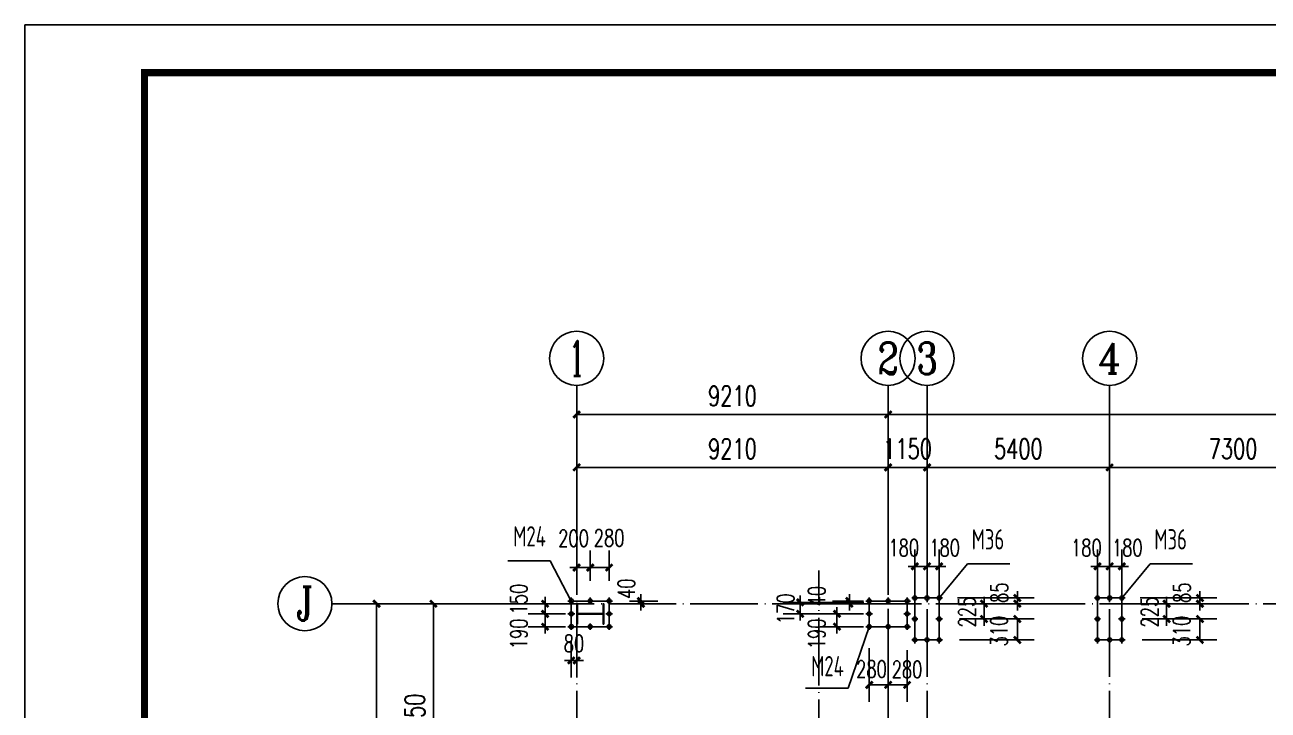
# Model space of a CAD drawing. Extents: x -89996 to 1006241, y -2176 to 440573.
# Drawn here: x 396096 to 432860, y 152350 to 172594 of the extents above; entities that cross this region are included whole.
import ezdxf
from ezdxf.enums import TextEntityAlignment as Align

# ---------------------------------------------------------------- set-up
doc = ezdxf.new("R2010")
doc.units = 0
doc.header["$LTSCALE"] = 1000
doc.header["$MEASUREMENT"] = 0
doc.linetypes.add('DOTE', pattern=[2.42, 2, -0.2, 0.02, -0.2])
for name, color, linetype in [('AXIS', 3, 'Continuous'), ('AXIS_TEXT', 7, 'Continuous'), ('DOTE', 1, 'DOTE'), ('GZ', 50, 'Continuous'), ('PUB_TITLE', 4, 'Continuous'), ('TEXT', 7, 'Continuous'), ('WALL', 9, 'Continuous')]:
    doc.layers.add(name, color=color, linetype=linetype)
doc.styles.add('_TCH_AXIS', font='COMPLEX', dxfattribs={"bigfont": 'GBCBIG'})
doc.styles.add('_TCH_DIM_T3', font='SIMPLEX', dxfattribs={"width": 0.705882, "bigfont": 'GBCBIG'})
doc.styles.add('COMPLEX', font='COMPLEX')
doc.styles.add('TSSD_Label', font='tssdeng.shx', dxfattribs={"width": 0.7, "bigfont": 'hztxt.shx'})
doc.dimstyles.new('_TCH_ARCH&&200', dxfattribs={"dimtxt": 595, "dimasz": 200, "dimexe": 500, "dimexo": 600, "dimgap": 252.5, "dimtad": 1, "dimdec": 0, "dimzin": 0, "dimdsep": 46, "dimtxsty": '_TCH_DIM_T3', "dimblk": 'ARCHTICK', "dimcen": 0.09, "dimclrt": 7, "dimazin": 2, "dimtfac": 1, "dimtdec": 0, "dimtix": 1, "dimtmove": 2, "dimatfit": 3, "dimfxl": 0, "dimtolj": 1, "dimtzin": 0, "dimarcsym": 0})
doc.dimstyles.new('TCH-200-1', dxfattribs={"dimtxt": 595, "dimasz": 200, "dimexe": 500, "dimexo": 600, "dimgap": 252.5, "dimtad": 1, "dimdec": 0, "dimzin": 0, "dimdsep": 46, "dimtxsty": '_TCH_DIM_T3', "dimblk": 'ARCHTICK', "dimcen": 0.09, "dimclrd": 3, "dimclre": 3, "dimclrt": 7, "dimazin": 2, "dimtfac": 1, "dimtdec": 0, "dimtix": 1, "dimtmove": 2, "dimatfit": 3, "dimfxl": 0, "dimtolj": 1, "dimtzin": 0, "dimarcsym": 0})
doc.dimstyles.new('TCH-200-2', dxfattribs={"dimtxt": 500, "dimasz": 200, "dimexe": 500, "dimexo": 600, "dimgap": 252.5, "dimtad": 1, "dimdec": 0, "dimlfac": 0.5, "dimzin": 0, "dimdsep": 46, "dimtxsty": '_TCH_DIM_T3', "dimblk": 'ARCHTICK', "dimcen": 0.09, "dimclrd": 124, "dimclre": 124, "dimclrt": 7, "dimazin": 2, "dimtfac": 1, "dimtdec": 0, "dimtix": 1, "dimtmove": 2, "dimatfit": 3, "dimfxl": 0, "dimtolj": 1, "dimtzin": 0, "dimarcsym": 0})

# ---------------------------------------------------------------- blocks, each defined once
blk = doc.blocks.new('_ArchTick')
at = {"color": 0, "linetype": 'ByBlock', "const_width": 0.4}
blk.add_lwpolyline([(-0.5, -0.5), (0.5, 0.5)], dxfattribs=at)
blk = doc.blocks.new('*D1260')
at = {"layer": 'Defpoints', "color": 0, "transparency": 16777216}
for p in [(412413, 155493), (406497, 115883), (412413, 115883)]:
    blk.add_point(p, dxfattribs=at)
at = {"layer": 'WALL', "color": 3, "lineweight": -2, "transparency": 16777216}
for p, q in [((411813, 155493), (405997, 155493)), ((406497, 155493), (406497, 115883)), ((411813, 115883), (405997, 115883))]:
    blk.add_line(p, q, dxfattribs=at)
at = {"layer": 'WALL', "color": 3, "lineweight": -2, "transparency": 16777216, "xscale": 200, "yscale": 200, "zscale": 200}
for p, rotation in [((406497, 155493), 90), ((406497, 115883), 270)]:
    blk.add_blockref('_ArchTick', p, dxfattribs=dict(at, rotation=rotation))
at = {"layer": 'WALL', "color": 7, "transparency": 16777216, "insert": (405947, 135688), "char_height": 595, "attachment_point": 5, "rotation": 90, "style": '_TCH_DIM_T3'}
blk.add_mtext('\\A1;39610', dxfattribs=at)
blk = doc.blocks.new('*D1263')
at = {"layer": 'Defpoints', "color": 0, "transparency": 16777216}
for p in [(421624, 161082), (412413, 155766), (421624, 155633)]:
    blk.add_point(p, dxfattribs=at)
at = {"layer": 'WALL', "color": 3, "lineweight": -2, "transparency": 16777216}
for p, q in [((412413, 156366), (412413, 161582)), ((421624, 156233), (421624, 161582)), ((412413, 161082), (421624, 161082))]:
    blk.add_line(p, q, dxfattribs=at)
at = {"layer": 'WALL', "color": 3, "lineweight": -2, "transparency": 16777216, "xscale": 200, "yscale": 200, "zscale": 200, "rotation": 180}
blk.add_blockref('_ArchTick', (412413, 161082), dxfattribs=at)
at = {"layer": 'WALL', "color": 3, "lineweight": -2, "transparency": 16777216, "xscale": 200, "yscale": 200, "zscale": 200}
blk.add_blockref('_ArchTick', (421624, 161082), dxfattribs=at)
at = {"layer": 'WALL', "color": 7, "transparency": 16777216, "insert": (417019, 161632), "char_height": 595, "attachment_point": 5, "style": '_TCH_DIM_T3'}
blk.add_mtext('\\A1;9210', dxfattribs=at)
blk = doc.blocks.new('*D1264')
at = {"layer": 'Defpoints', "color": 0, "transparency": 16777216}
for p in [(421624, 161082), (421624, 155633), (500933, 155833)]:
    blk.add_point(p, dxfattribs=at)
at = {"layer": 'WALL', "color": 3, "lineweight": -2, "transparency": 16777216}
for p, q in [((421624, 156233), (421624, 161582)), ((500933, 156433), (500933, 161582)), ((500933, 161082), (421624, 161082))]:
    blk.add_line(p, q, dxfattribs=at)
at = {"layer": 'WALL', "color": 3, "lineweight": -2, "transparency": 16777216, "xscale": 200, "yscale": 200, "zscale": 200, "rotation": 180}
blk.add_blockref('_ArchTick', (421624, 161082), dxfattribs=at)
at = {"layer": 'WALL', "color": 3, "lineweight": -2, "transparency": 16777216, "xscale": 200, "yscale": 200, "zscale": 200}
blk.add_blockref('_ArchTick', (500933, 161082), dxfattribs=at)
at = {"layer": 'WALL', "color": 7, "transparency": 16777216, "insert": (461279, 161632), "char_height": 595, "attachment_point": 5, "style": '_TCH_DIM_T3'}
blk.add_mtext('\\A1;79310', dxfattribs=at)
blk = doc.blocks.new('*D1671')
at = {"color": 124, "linetype": 'ByBlock', "lineweight": -2, "transparency": 16777216}
for p, q in [((423673, 155663), (425944, 155663)), ((425444, 155663), (425444, 155863)), ((425444, 155493), (425444, 155663)), ((423673, 155493), (425944, 155493)), ((425444, 155493), (425444, 155293))]:
    blk.add_line(p, q, dxfattribs=at)
at = {"layer": 'Defpoints', "color": 0, "linetype": 'ByBlock', "transparency": 16777216}
for p in [(423073, 155663), (425444, 155663), (423073, 155493)]:
    blk.add_point(p, dxfattribs=at)
at = {"color": 124, "linetype": 'ByBlock', "lineweight": -2, "transparency": 16777216, "xscale": 200, "yscale": 200, "zscale": 200}
for p, rotation in [((425444, 155663), 270), ((425444, 155493), 90)]:
    blk.add_blockref('_ArchTick', p, dxfattribs=dict(at, rotation=rotation))
at = {"color": 7, "linetype": 'ByBlock', "transparency": 16777216, "insert": (424913, 155816), "char_height": 500, "attachment_point": 5, "rotation": 90, "style": '_TCH_DIM_T3'}
blk.add_mtext('\\A1;85', dxfattribs=at)
blk = doc.blocks.new('*D1672')
at = {"color": 124, "linetype": 'ByBlock', "lineweight": -2, "transparency": 16777216}
for p, q in [((422413, 155776), (422413, 157097)), ((422773, 155773), (422773, 157097)), ((422413, 156597), (422213, 156597)), ((422773, 156597), (422413, 156597)), ((422773, 156597), (422973, 156597))]:
    blk.add_line(p, q, dxfattribs=at)
at = {"layer": 'Defpoints', "color": 0, "linetype": 'ByBlock', "transparency": 16777216}
for p in [(422413, 156597), (422413, 155176), (422773, 155173)]:
    blk.add_point(p, dxfattribs=at)
at = {"color": 124, "linetype": 'ByBlock', "lineweight": -2, "transparency": 16777216, "xscale": 200, "yscale": 200, "zscale": 200}
blk.add_blockref('_ArchTick', (422413, 156597), dxfattribs=at)
at = {"color": 124, "linetype": 'ByBlock', "lineweight": -2, "transparency": 16777216, "xscale": 200, "yscale": 200, "zscale": 200, "rotation": 180}
blk.add_blockref('_ArchTick', (422773, 156597), dxfattribs=at)
at = {"color": 7, "linetype": 'ByBlock', "transparency": 16777216, "insert": (422085, 157147), "char_height": 500, "attachment_point": 5, "style": '_TCH_DIM_T3'}
blk.add_mtext('\\A1;180', dxfattribs=at)
blk = doc.blocks.new('*D1673')
at = {"color": 124, "linetype": 'ByBlock', "lineweight": -2, "transparency": 16777216}
for p, q in [((422773, 155773), (422773, 157097)), ((423133, 155763), (423133, 157097)), ((422773, 156597), (422573, 156597)), ((422773, 156597), (423133, 156597)), ((423133, 156597), (423333, 156597))]:
    blk.add_line(p, q, dxfattribs=at)
at = {"layer": 'Defpoints', "color": 0, "linetype": 'ByBlock', "transparency": 16777216}
for p in [(423133, 156597), (422773, 155173), (423133, 155163)]:
    blk.add_point(p, dxfattribs=at)
at = {"color": 124, "linetype": 'ByBlock', "lineweight": -2, "transparency": 16777216, "xscale": 200, "yscale": 200, "zscale": 200}
blk.add_blockref('_ArchTick', (422773, 156597), dxfattribs=at)
at = {"color": 124, "linetype": 'ByBlock', "lineweight": -2, "transparency": 16777216, "xscale": 200, "yscale": 200, "zscale": 200, "rotation": 180}
blk.add_blockref('_ArchTick', (423133, 156597), dxfattribs=at)
at = {"color": 7, "linetype": 'ByBlock', "transparency": 16777216, "insert": (423295, 157147), "char_height": 500, "attachment_point": 5, "style": '_TCH_DIM_T3'}
blk.add_mtext('\\A1;180', dxfattribs=at)
blk = doc.blocks.new('*D1674')
at = {"color": 124, "linetype": 'ByBlock', "lineweight": -2, "transparency": 16777216}
for p, q in [((424458, 155493), (424458, 155693)), ((423673, 155493), (424958, 155493)), ((424458, 155493), (424458, 155043)), ((423733, 155043), (424958, 155043)), ((424458, 155043), (424458, 154843))]:
    blk.add_line(p, q, dxfattribs=at)
at = {"layer": 'Defpoints', "color": 0, "linetype": 'ByBlock', "transparency": 16777216}
for p in [(423073, 155493), (423133, 155043), (424458, 155043)]:
    blk.add_point(p, dxfattribs=at)
at = {"color": 124, "linetype": 'ByBlock', "lineweight": -2, "transparency": 16777216, "xscale": 200, "yscale": 200, "zscale": 200}
for p, rotation in [((424458, 155493), 270), ((424458, 155043), 90)]:
    blk.add_blockref('_ArchTick', p, dxfattribs=dict(at, rotation=rotation))
at = {"color": 7, "linetype": 'ByBlock', "transparency": 16777216, "insert": (423955, 155245), "char_height": 500, "attachment_point": 5, "rotation": 90, "style": '_TCH_DIM_T3'}
blk.add_mtext('\\A1;225', dxfattribs=at)
blk = doc.blocks.new('*D1675')
at = {"color": 124, "linetype": 'ByBlock', "lineweight": -2, "transparency": 16777216}
for p, q in [((423733, 155043), (425944, 155043)), ((425444, 154423), (425444, 155043)), ((423733, 154423), (425944, 154423))]:
    blk.add_line(p, q, dxfattribs=at)
at = {"layer": 'Defpoints', "color": 0, "linetype": 'ByBlock', "transparency": 16777216}
for p in [(423133, 155043), (425444, 155043), (423133, 154423)]:
    blk.add_point(p, dxfattribs=at)
at = {"color": 124, "linetype": 'ByBlock', "lineweight": -2, "transparency": 16777216, "xscale": 200, "yscale": 200, "zscale": 200}
for p, rotation in [((425444, 155043), 90), ((425444, 154423), 270)]:
    blk.add_blockref('_ArchTick', p, dxfattribs=dict(at, rotation=rotation))
at = {"color": 7, "linetype": 'ByBlock', "transparency": 16777216, "insert": (424902, 154684), "char_height": 500, "attachment_point": 5, "rotation": 90, "style": '_TCH_DIM_T3'}
blk.add_mtext('\\A1;310', dxfattribs=at)
blk = doc.blocks.new('*D1677')
at = {"color": 124, "linetype": 'ByBlock', "lineweight": -2, "transparency": 16777216}
for p, q in [((429073, 155663), (431344, 155663)), ((430844, 155663), (430844, 155863)), ((430844, 155493), (430844, 155663)), ((429073, 155493), (431344, 155493)), ((430844, 155493), (430844, 155293))]:
    blk.add_line(p, q, dxfattribs=at)
at = {"layer": 'Defpoints', "color": 0, "linetype": 'ByBlock', "transparency": 16777216}
for p in [(428473, 155663), (430844, 155663), (428473, 155493)]:
    blk.add_point(p, dxfattribs=at)
at = {"color": 124, "linetype": 'ByBlock', "lineweight": -2, "transparency": 16777216, "xscale": 200, "yscale": 200, "zscale": 200}
for p, rotation in [((430844, 155663), 270), ((430844, 155493), 90)]:
    blk.add_blockref('_ArchTick', p, dxfattribs=dict(at, rotation=rotation))
at = {"color": 7, "linetype": 'ByBlock', "transparency": 16777216, "insert": (430313, 155816), "char_height": 500, "attachment_point": 5, "rotation": 90, "style": '_TCH_DIM_T3'}
blk.add_mtext('\\A1;85', dxfattribs=at)
blk = doc.blocks.new('*D1678')
at = {"color": 124, "linetype": 'ByBlock', "lineweight": -2, "transparency": 16777216}
for p, q in [((427813, 155776), (427813, 157097)), ((428173, 155773), (428173, 157097)), ((427813, 156597), (427613, 156597)), ((428173, 156597), (427813, 156597)), ((428173, 156597), (428373, 156597))]:
    blk.add_line(p, q, dxfattribs=at)
at = {"layer": 'Defpoints', "color": 0, "linetype": 'ByBlock', "transparency": 16777216}
for p in [(427813, 156597), (427813, 155176), (428173, 155173)]:
    blk.add_point(p, dxfattribs=at)
at = {"color": 124, "linetype": 'ByBlock', "lineweight": -2, "transparency": 16777216, "xscale": 200, "yscale": 200, "zscale": 200}
blk.add_blockref('_ArchTick', (427813, 156597), dxfattribs=at)
at = {"color": 124, "linetype": 'ByBlock', "lineweight": -2, "transparency": 16777216, "xscale": 200, "yscale": 200, "zscale": 200, "rotation": 180}
blk.add_blockref('_ArchTick', (428173, 156597), dxfattribs=at)
at = {"color": 7, "linetype": 'ByBlock', "transparency": 16777216, "insert": (427485, 157147), "char_height": 500, "attachment_point": 5, "style": '_TCH_DIM_T3'}
blk.add_mtext('\\A1;180', dxfattribs=at)
blk = doc.blocks.new('*D1679')
at = {"color": 124, "linetype": 'ByBlock', "lineweight": -2, "transparency": 16777216}
for p, q in [((428173, 155773), (428173, 157097)), ((428533, 155763), (428533, 157097)), ((428173, 156597), (427973, 156597)), ((428173, 156597), (428533, 156597)), ((428533, 156597), (428733, 156597))]:
    blk.add_line(p, q, dxfattribs=at)
at = {"layer": 'Defpoints', "color": 0, "linetype": 'ByBlock', "transparency": 16777216}
for p in [(428533, 156597), (428173, 155173), (428533, 155163)]:
    blk.add_point(p, dxfattribs=at)
at = {"color": 124, "linetype": 'ByBlock', "lineweight": -2, "transparency": 16777216, "xscale": 200, "yscale": 200, "zscale": 200}
blk.add_blockref('_ArchTick', (428173, 156597), dxfattribs=at)
at = {"color": 124, "linetype": 'ByBlock', "lineweight": -2, "transparency": 16777216, "xscale": 200, "yscale": 200, "zscale": 200, "rotation": 180}
blk.add_blockref('_ArchTick', (428533, 156597), dxfattribs=at)
at = {"color": 7, "linetype": 'ByBlock', "transparency": 16777216, "insert": (428695, 157147), "char_height": 500, "attachment_point": 5, "style": '_TCH_DIM_T3'}
blk.add_mtext('\\A1;180', dxfattribs=at)
blk = doc.blocks.new('*D1680')
at = {"color": 124, "linetype": 'ByBlock', "lineweight": -2, "transparency": 16777216}
for p, q in [((429858, 155493), (429858, 155693)), ((429073, 155493), (430358, 155493)), ((429858, 155493), (429858, 155043)), ((429133, 155043), (430358, 155043)), ((429858, 155043), (429858, 154843))]:
    blk.add_line(p, q, dxfattribs=at)
at = {"layer": 'Defpoints', "color": 0, "linetype": 'ByBlock', "transparency": 16777216}
for p in [(428473, 155493), (428533, 155043), (429858, 155043)]:
    blk.add_point(p, dxfattribs=at)
at = {"color": 124, "linetype": 'ByBlock', "lineweight": -2, "transparency": 16777216, "xscale": 200, "yscale": 200, "zscale": 200}
for p, rotation in [((429858, 155493), 270), ((429858, 155043), 90)]:
    blk.add_blockref('_ArchTick', p, dxfattribs=dict(at, rotation=rotation))
at = {"color": 7, "linetype": 'ByBlock', "transparency": 16777216, "insert": (429355, 155245), "char_height": 500, "attachment_point": 5, "rotation": 90, "style": '_TCH_DIM_T3'}
blk.add_mtext('\\A1;225', dxfattribs=at)
blk = doc.blocks.new('*D1676')
at = {"color": 124, "linetype": 'ByBlock', "lineweight": -2, "transparency": 16777216}
for p, q in [((429133, 155043), (431344, 155043)), ((430844, 154423), (430844, 155043)), ((429133, 154423), (431344, 154423))]:
    blk.add_line(p, q, dxfattribs=at)
at = {"layer": 'Defpoints', "color": 0, "linetype": 'ByBlock', "transparency": 16777216}
for p in [(428533, 155043), (430844, 155043), (428533, 154423)]:
    blk.add_point(p, dxfattribs=at)
at = {"color": 124, "linetype": 'ByBlock', "lineweight": -2, "transparency": 16777216, "xscale": 200, "yscale": 200, "zscale": 200}
for p, rotation in [((430844, 155043), 90), ((430844, 154423), 270)]:
    blk.add_blockref('_ArchTick', p, dxfattribs=dict(at, rotation=rotation))
at = {"color": 7, "linetype": 'ByBlock', "transparency": 16777216, "insert": (430302, 154684), "char_height": 500, "attachment_point": 5, "rotation": 90, "style": '_TCH_DIM_T3'}
blk.add_mtext('\\A1;310', dxfattribs=at)
blk = doc.blocks.new('*D2360')
at = {"color": 124, "linetype": 'ByBlock', "lineweight": -2, "transparency": 16777216}
for p, q in [((412083, 155193), (410979, 155193)), ((411479, 155193), (411479, 155393)), ((411479, 155193), (411479, 154813)), ((412081, 154813), (410979, 154813)), ((411479, 154813), (411479, 154613))]:
    blk.add_line(p, q, dxfattribs=at)
at = {"layer": 'Defpoints', "color": 0, "linetype": 'ByBlock', "transparency": 16777216}
for p in [(412683, 155193), (411479, 154813), (412681, 154813)]:
    blk.add_point(p, dxfattribs=at)
at = {"color": 124, "linetype": 'ByBlock', "lineweight": -2, "transparency": 16777216, "xscale": 200, "yscale": 200, "zscale": 200}
for p, rotation in [((411479, 155193), 270), ((411479, 154813), 90)]:
    blk.add_blockref('_ArchTick', p, dxfattribs=dict(at, rotation=rotation))
at = {"color": 7, "linetype": 'ByBlock', "transparency": 16777216, "insert": (410702, 154601), "char_height": 500, "attachment_point": 5, "rotation": 90, "style": '_TCH_DIM_T3'}
blk.add_mtext('\\A1;190', dxfattribs=at)
blk = doc.blocks.new('*D2361')
at = {"color": 124, "linetype": 'ByBlock', "lineweight": -2, "transparency": 16777216}
for p, q in [((411479, 155493), (411479, 155693)), ((412055, 155493), (410979, 155493)), ((412083, 155193), (410979, 155193)), ((411479, 155193), (411479, 155493)), ((411479, 155193), (411479, 154993))]:
    blk.add_line(p, q, dxfattribs=at)
at = {"layer": 'Defpoints', "color": 0, "linetype": 'ByBlock', "transparency": 16777216}
for p in [(411479, 155493), (412655, 155493), (412683, 155193)]:
    blk.add_point(p, dxfattribs=at)
at = {"color": 124, "linetype": 'ByBlock', "lineweight": -2, "transparency": 16777216, "xscale": 200, "yscale": 200, "zscale": 200}
for p, rotation in [((411479, 155493), 270), ((411479, 155193), 90)]:
    blk.add_blockref('_ArchTick', p, dxfattribs=dict(at, rotation=rotation))
at = {"color": 7, "linetype": 'ByBlock', "transparency": 16777216, "insert": (410702, 155628), "char_height": 500, "attachment_point": 5, "rotation": 90, "style": '_TCH_DIM_T3'}
blk.add_mtext('\\A1;150', dxfattribs=at)
blk = doc.blocks.new('*D2362')
at = {"color": 124, "linetype": 'ByBlock', "lineweight": -2, "transparency": 16777216}
for p, q in [((412413, 156173), (412413, 157061)), ((412813, 156173), (412813, 157061)), ((412413, 156561), (412213, 156561)), ((412413, 156561), (412813, 156561)), ((412813, 156561), (413013, 156561))]:
    blk.add_line(p, q, dxfattribs=at)
at = {"layer": 'Defpoints', "color": 0, "linetype": 'ByBlock', "transparency": 16777216}
for p in [(412813, 156561), (412413, 155573), (412813, 155573)]:
    blk.add_point(p, dxfattribs=at)
at = {"color": 124, "linetype": 'ByBlock', "lineweight": -2, "transparency": 16777216, "xscale": 200, "yscale": 200, "zscale": 200}
blk.add_blockref('_ArchTick', (412413, 156561), dxfattribs=at)
at = {"color": 124, "linetype": 'ByBlock', "lineweight": -2, "transparency": 16777216, "xscale": 200, "yscale": 200, "zscale": 200, "rotation": 180}
blk.add_blockref('_ArchTick', (412813, 156561), dxfattribs=at)
at = {"color": 7, "linetype": 'ByBlock', "transparency": 16777216, "insert": (412321, 157425), "char_height": 500, "attachment_point": 5, "style": '_TCH_DIM_T3'}
blk.add_mtext('\\A1;200', dxfattribs=at)
blk = doc.blocks.new('*D2363')
at = {"color": 124, "linetype": 'ByBlock', "lineweight": -2, "transparency": 16777216}
for p, q in [((412813, 156173), (412813, 157061)), ((413373, 156173), (413373, 157061)), ((413373, 156561), (412813, 156561))]:
    blk.add_line(p, q, dxfattribs=at)
at = {"layer": 'Defpoints', "color": 0, "linetype": 'ByBlock', "transparency": 16777216}
for p in [(412813, 156561), (412813, 155573), (413373, 155573)]:
    blk.add_point(p, dxfattribs=at)
at = {"color": 124, "linetype": 'ByBlock', "lineweight": -2, "transparency": 16777216, "xscale": 200, "yscale": 200, "zscale": 200, "rotation": 180}
blk.add_blockref('_ArchTick', (412813, 156561), dxfattribs=at)
at = {"color": 124, "linetype": 'ByBlock', "lineweight": -2, "transparency": 16777216, "xscale": 200, "yscale": 200, "zscale": 200}
blk.add_blockref('_ArchTick', (413373, 156561), dxfattribs=at)
at = {"color": 7, "linetype": 'ByBlock', "transparency": 16777216, "insert": (413372, 157435), "char_height": 500, "attachment_point": 5, "style": '_TCH_DIM_T3'}
blk.add_mtext('\\A1;280', dxfattribs=at)
blk = doc.blocks.new('*D2364')
at = {"color": 124, "linetype": 'ByBlock', "lineweight": -2, "transparency": 16777216}
for p, q in [((420894, 155193), (419611, 155193)), ((420111, 155193), (420111, 155393)), ((420111, 155193), (420111, 154813)), ((420891, 154813), (419611, 154813)), ((420111, 154813), (420111, 154613))]:
    blk.add_line(p, q, dxfattribs=at)
at = {"layer": 'Defpoints', "color": 0, "linetype": 'ByBlock', "transparency": 16777216}
for p in [(421494, 155193), (420111, 154813), (421491, 154813)]:
    blk.add_point(p, dxfattribs=at)
at = {"color": 124, "linetype": 'ByBlock', "lineweight": -2, "transparency": 16777216, "xscale": 200, "yscale": 200, "zscale": 200}
for p, rotation in [((420111, 155193), 270), ((420111, 154813), 90)]:
    blk.add_blockref('_ArchTick', p, dxfattribs=dict(at, rotation=rotation))
at = {"color": 7, "linetype": 'ByBlock', "transparency": 16777216, "insert": (419512, 154601), "char_height": 500, "attachment_point": 5, "rotation": 90, "style": '_TCH_DIM_T3'}
blk.add_mtext('\\A1;190', dxfattribs=at)
blk = doc.blocks.new('*D2365')
at = {"color": 124, "linetype": 'ByBlock', "lineweight": -2, "transparency": 16777216}
for p, q in [((420904, 155533), (418522, 155533)), ((419022, 155533), (419022, 155733)), ((419022, 155193), (419022, 155533)), ((420894, 155193), (418522, 155193)), ((419022, 155193), (419022, 154993))]:
    blk.add_line(p, q, dxfattribs=at)
at = {"layer": 'Defpoints', "color": 0, "linetype": 'ByBlock', "transparency": 16777216}
for p in [(419022, 155533), (421504, 155533), (421494, 155193)]:
    blk.add_point(p, dxfattribs=at)
at = {"color": 124, "linetype": 'ByBlock', "lineweight": -2, "transparency": 16777216, "xscale": 200, "yscale": 200, "zscale": 200}
for p, rotation in [((419022, 155533), 270), ((419022, 155193), 90)]:
    blk.add_blockref('_ArchTick', p, dxfattribs=dict(at, rotation=rotation))
at = {"color": 7, "linetype": 'ByBlock', "transparency": 16777216, "insert": (418592, 155343), "char_height": 500, "attachment_point": 5, "rotation": 90, "style": '_TCH_DIM_T3'}
blk.add_mtext('\\A1;170', dxfattribs=at)
blk = doc.blocks.new('*D2366')
at = {"color": 124, "linetype": 'ByBlock', "lineweight": -2, "transparency": 16777216}
for p, q in [((421064, 154183), (421064, 152595)), ((421624, 154123), (421624, 152595)), ((421064, 153095), (421624, 153095))]:
    blk.add_line(p, q, dxfattribs=at)
at = {"layer": 'Defpoints', "color": 0, "linetype": 'ByBlock', "transparency": 16777216}
for p in [(421064, 154783), (421624, 154723), (421624, 153095)]:
    blk.add_point(p, dxfattribs=at)
at = {"color": 124, "linetype": 'ByBlock', "lineweight": -2, "transparency": 16777216, "xscale": 200, "yscale": 200, "zscale": 200, "rotation": 180}
blk.add_blockref('_ArchTick', (421064, 153095), dxfattribs=at)
at = {"color": 124, "linetype": 'ByBlock', "lineweight": -2, "transparency": 16777216, "xscale": 200, "yscale": 200, "zscale": 200}
blk.add_blockref('_ArchTick', (421624, 153095), dxfattribs=at)
at = {"color": 7, "linetype": 'ByBlock', "transparency": 16777216, "insert": (421131, 153562), "char_height": 500, "attachment_point": 5, "style": '_TCH_DIM_T3'}
blk.add_mtext('\\A1;280', dxfattribs=at)
blk = doc.blocks.new('*D2367')
at = {"color": 124, "linetype": 'ByBlock', "lineweight": -2, "transparency": 16777216}
for p, q in [((421624, 154123), (421624, 152595)), ((422184, 154123), (422184, 152595)), ((422184, 153095), (421624, 153095))]:
    blk.add_line(p, q, dxfattribs=at)
at = {"layer": 'Defpoints', "color": 0, "linetype": 'ByBlock', "transparency": 16777216}
for p in [(421624, 154723), (422184, 154723), (421624, 153095)]:
    blk.add_point(p, dxfattribs=at)
at = {"color": 124, "linetype": 'ByBlock', "lineweight": -2, "transparency": 16777216, "xscale": 200, "yscale": 200, "zscale": 200, "rotation": 180}
blk.add_blockref('_ArchTick', (421624, 153095), dxfattribs=at)
at = {"color": 124, "linetype": 'ByBlock', "lineweight": -2, "transparency": 16777216, "xscale": 200, "yscale": 200, "zscale": 200}
blk.add_blockref('_ArchTick', (422184, 153095), dxfattribs=at)
at = {"color": 7, "linetype": 'ByBlock', "transparency": 16777216, "insert": (422182, 153551), "char_height": 500, "attachment_point": 5, "style": '_TCH_DIM_T3'}
blk.add_mtext('\\A1;280', dxfattribs=at)
blk = doc.blocks.new('*D2376')
at = {"color": 124, "linetype": 'ByBlock', "lineweight": -2, "transparency": 16777216}
for p, q in [((413971, 155573), (414812, 155573)), ((414312, 155573), (414312, 155773)), ((414312, 155493), (414312, 155573)), ((413973, 155493), (414812, 155493)), ((414312, 155493), (414312, 155293))]:
    blk.add_line(p, q, dxfattribs=at)
at = {"layer": 'Defpoints', "color": 0, "linetype": 'ByBlock', "transparency": 16777216}
for p in [(413371, 155573), (414312, 155573), (413373, 155493)]:
    blk.add_point(p, dxfattribs=at)
at = {"color": 124, "linetype": 'ByBlock', "lineweight": -2, "transparency": 16777216, "xscale": 200, "yscale": 200, "zscale": 200}
for p, rotation in [((414312, 155573), 270), ((414312, 155493), 90)]:
    blk.add_blockref('_ArchTick', p, dxfattribs=dict(at, rotation=rotation))
at = {"color": 7, "linetype": 'ByBlock', "transparency": 16777216, "insert": (413885, 155936), "char_height": 500, "attachment_point": 5, "rotation": 90, "style": '_TCH_DIM_T3'}
blk.add_mtext('\\A1;40', dxfattribs=at)
blk = doc.blocks.new('*D2377')
at = {"color": 124, "linetype": 'ByBlock', "lineweight": -2, "transparency": 16777216}
for p, q in [((420894, 155573), (419977, 155573)), ((420477, 155573), (420477, 155773)), ((420477, 155573), (420477, 155493)), ((420891, 155493), (419977, 155493)), ((420477, 155493), (420477, 155293))]:
    blk.add_line(p, q, dxfattribs=at)
at = {"layer": 'Defpoints', "color": 0, "linetype": 'ByBlock', "transparency": 16777216}
for p in [(421494, 155573), (420477, 155493), (421491, 155493)]:
    blk.add_point(p, dxfattribs=at)
at = {"color": 124, "linetype": 'ByBlock', "lineweight": -2, "transparency": 16777216, "xscale": 200, "yscale": 200, "zscale": 200}
for p, rotation in [((420477, 155573), 270), ((420477, 155493), 90)]:
    blk.add_blockref('_ArchTick', p, dxfattribs=dict(at, rotation=rotation))
at = {"color": 7, "linetype": 'ByBlock', "transparency": 16777216, "insert": (419512, 155718), "char_height": 500, "attachment_point": 5, "rotation": 90, "style": '_TCH_DIM_T3'}
blk.add_mtext('\\A1;40', dxfattribs=at)
blk = doc.blocks.new('*D2624')
at = {"color": 124, "linetype": 'ByBlock', "lineweight": -2, "transparency": 16777216}
for p, q in [((412253, 154394), (412253, 153316)), ((412413, 154394), (412413, 153316)), ((412253, 153816), (412053, 153816)), ((412253, 153816), (412413, 153816)), ((412413, 153816), (412613, 153816))]:
    blk.add_line(p, q, dxfattribs=at)
at = {"layer": 'Defpoints', "color": 0, "linetype": 'ByBlock', "transparency": 16777216}
for p in [(412253, 154994), (412413, 154994), (412413, 153816)]:
    blk.add_point(p, dxfattribs=at)
at = {"color": 124, "linetype": 'ByBlock', "lineweight": -2, "transparency": 16777216, "xscale": 200, "yscale": 200, "zscale": 200}
blk.add_blockref('_ArchTick', (412253, 153816), dxfattribs=at)
at = {"color": 124, "linetype": 'ByBlock', "lineweight": -2, "transparency": 16777216, "xscale": 200, "yscale": 200, "zscale": 200, "rotation": 180}
blk.add_blockref('_ArchTick', (412413, 153816), dxfattribs=at)
at = {"color": 7, "linetype": 'ByBlock', "transparency": 16777216, "insert": (412333, 154319), "char_height": 500, "attachment_point": 5, "style": '_TCH_DIM_T3'}
blk.add_mtext('\\A1;80', dxfattribs=at)
blk = doc.blocks.new('*D2686')
at = {"layer": 'AXIS', "color": 0, "lineweight": -2, "transparency": 16777216}
for p, q in [((410573, 155493), (407676, 155493)), ((408176, 148743), (408176, 155493)), ((410573, 148743), (407676, 148743))]:
    blk.add_line(p, q, dxfattribs=at)
at = {"layer": 'Defpoints', "color": 0, "transparency": 16777216}
for p in [(408176, 155493), (411173, 155493), (411173, 148743)]:
    blk.add_point(p, dxfattribs=at)
at = {"layer": 'AXIS', "color": 0, "lineweight": -2, "transparency": 16777216, "xscale": 200, "yscale": 200, "zscale": 200}
for p, rotation in [((408176, 155493), 90), ((408176, 148743), 270)]:
    blk.add_blockref('_ArchTick', p, dxfattribs=dict(at, rotation=rotation))
at = {"layer": 'AXIS', "color": 7, "transparency": 16777216, "insert": (407626, 152118), "char_height": 595, "attachment_point": 5, "rotation": 90, "style": '_TCH_DIM_T3'}
blk.add_mtext('\\A1;6750', dxfattribs=at)
blk = doc.blocks.new('*D2687')
at = {"layer": 'AXIS', "color": 0, "lineweight": -2, "transparency": 16777216}
for p, q in [((412413, 157070), (412413, 160020)), ((421624, 157070), (421624, 160020)), ((412413, 159520), (421624, 159520))]:
    blk.add_line(p, q, dxfattribs=at)
at = {"layer": 'Defpoints', "color": 0, "transparency": 16777216}
for p in [(421624, 159520), (412413, 156470), (421624, 156470)]:
    blk.add_point(p, dxfattribs=at)
at = {"layer": 'AXIS', "color": 0, "lineweight": -2, "transparency": 16777216, "xscale": 200, "yscale": 200, "zscale": 200, "rotation": 180}
blk.add_blockref('_ArchTick', (412413, 159520), dxfattribs=at)
at = {"layer": 'AXIS', "color": 0, "lineweight": -2, "transparency": 16777216, "xscale": 200, "yscale": 200, "zscale": 200}
blk.add_blockref('_ArchTick', (421624, 159520), dxfattribs=at)
at = {"layer": 'AXIS', "color": 7, "transparency": 16777216, "insert": (417019, 160070), "char_height": 595, "attachment_point": 5, "style": '_TCH_DIM_T3'}
blk.add_mtext('\\A1;9210', dxfattribs=at)
blk = doc.blocks.new('*D2688')
at = {"layer": 'AXIS', "color": 0, "lineweight": -2, "transparency": 16777216}
for p, q in [((421624, 157070), (421624, 160020)), ((422773, 157070), (422773, 160020)), ((421624, 159520), (421424, 159520)), ((421624, 159520), (422773, 159520)), ((422773, 159520), (422973, 159520))]:
    blk.add_line(p, q, dxfattribs=at)
at = {"layer": 'Defpoints', "color": 0, "transparency": 16777216}
for p in [(422773, 159520), (421624, 156470), (422773, 156470)]:
    blk.add_point(p, dxfattribs=at)
at = {"layer": 'AXIS', "color": 0, "lineweight": -2, "transparency": 16777216, "xscale": 200, "yscale": 200, "zscale": 200}
blk.add_blockref('_ArchTick', (421624, 159520), dxfattribs=at)
at = {"layer": 'AXIS', "color": 0, "lineweight": -2, "transparency": 16777216, "xscale": 200, "yscale": 200, "zscale": 200, "rotation": 180}
blk.add_blockref('_ArchTick', (422773, 159520), dxfattribs=at)
at = {"layer": 'AXIS', "color": 7, "transparency": 16777216, "insert": (422199, 160070), "char_height": 595, "attachment_point": 5, "style": '_TCH_DIM_T3'}
blk.add_mtext('\\A1;1150', dxfattribs=at)
blk = doc.blocks.new('*D2689')
at = {"layer": 'AXIS', "color": 0, "lineweight": -2, "transparency": 16777216}
for p, q in [((422773, 157070), (422773, 160020)), ((428173, 157070), (428173, 160020)), ((422773, 159520), (428173, 159520))]:
    blk.add_line(p, q, dxfattribs=at)
at = {"layer": 'Defpoints', "color": 0, "transparency": 16777216}
for p in [(428173, 159520), (422773, 156470), (428173, 156470)]:
    blk.add_point(p, dxfattribs=at)
at = {"layer": 'AXIS', "color": 0, "lineweight": -2, "transparency": 16777216, "xscale": 200, "yscale": 200, "zscale": 200, "rotation": 180}
blk.add_blockref('_ArchTick', (422773, 159520), dxfattribs=at)
at = {"layer": 'AXIS', "color": 0, "lineweight": -2, "transparency": 16777216, "xscale": 200, "yscale": 200, "zscale": 200}
blk.add_blockref('_ArchTick', (428173, 159520), dxfattribs=at)
at = {"layer": 'AXIS', "color": 7, "transparency": 16777216, "insert": (425473, 160070), "char_height": 595, "attachment_point": 5, "style": '_TCH_DIM_T3'}
blk.add_mtext('\\A1;5400', dxfattribs=at)
blk = doc.blocks.new('*D2690')
at = {"layer": 'AXIS', "color": 0, "lineweight": -2, "transparency": 16777216}
for p, q in [((428173, 157070), (428173, 160020)), ((435473, 157070), (435473, 160020)), ((428173, 159520), (435473, 159520))]:
    blk.add_line(p, q, dxfattribs=at)
at = {"layer": 'Defpoints', "color": 0, "transparency": 16777216}
for p in [(435473, 159520), (428173, 156470), (435473, 156470)]:
    blk.add_point(p, dxfattribs=at)
at = {"layer": 'AXIS', "color": 0, "lineweight": -2, "transparency": 16777216, "xscale": 200, "yscale": 200, "zscale": 200, "rotation": 180}
blk.add_blockref('_ArchTick', (428173, 159520), dxfattribs=at)
at = {"layer": 'AXIS', "color": 0, "lineweight": -2, "transparency": 16777216, "xscale": 200, "yscale": 200, "zscale": 200}
blk.add_blockref('_ArchTick', (435473, 159520), dxfattribs=at)
at = {"layer": 'AXIS', "color": 7, "transparency": 16777216, "insert": (431823, 160070), "char_height": 595, "attachment_point": 5, "style": '_TCH_DIM_T3'}
blk.add_mtext('\\A1;7300', dxfattribs=at)
blk = doc.blocks.new('_AXISO')
blk.add_circle((0, 0), 0.5)
at = {"layer": 'AXIS_TEXT', "style": 'COMPLEX', "width": 1.041667}
blk.add_attdef('A', text='', height=0.56, dxfattribs=at).set_placement((-0.25, -0.28), (0.25, -0.28), align=Align.FIT)

msp = doc.modelspace()

# ---------------------------------------------------------------- linework, layer by layer
for centre in [(412253.48, 155573.22), (412813.48, 155573.22), (413373.48, 155573.22), (421063.65, 155573.22), (421623.65, 155573.22), (422183.65, 155573.22), (422413.48, 155663.22), (422773.48, 155663.22), (423133.48, 155663.22), (427813.48, 155663.22), (428173.48, 155663.22), (428533.48, 155663.22), (412253.48, 155193.22), (413373.48, 155193.22), (421063.65, 155193.22), (422183.65, 155193.22), (412253.48, 154813.22), (412813.48, 154813.22), (413373.48, 154813.22), (421063.65, 154813.22), (421623.65, 154813.22), (422183.65, 154813.22), (422413.48, 155043.22), (423133.48, 155043.22), (427813.48, 155043.22), (428533.48, 155043.22), (422413.48, 154423.22), (422773.48, 154423.22), (423133.48, 154423.22), (427813.48, 154423.22), (428173.48, 154423.22), (428533.48, 154423.22)]:
    msp.add_circle(centre, 58.52)
at = {"layer": 'AXIS'}
for p, q in [((412413.48, 156470.01), (412413.48, 161941.42)), ((421623.65, 156470.01), (421623.65, 161941.42)), ((422773.48, 156470.01), (422773.48, 161941.42)), ((428173.48, 156470.01), (428173.48, 161941.42)), ((410373.85, 156762), (411627.88, 156762)), ((411627.88, 156762), (412253.48, 155573.22)), ((423967.87, 156672.14), (423123.48, 155643.22)), ((425221.89, 156672.14), (423967.87, 156672.14)), ((429367.87, 156672.14), (428523.48, 155643.22)), ((430621.89, 156672.14), (429367.87, 156672.14)), ((412354.15, 155573.22), (412152.81, 155573.22)), ((412253.48, 155673.89), (412253.48, 155472.55)), ((412712.81, 155573.22), (412914.15, 155573.22)), ((412813.48, 155673.89), (412813.48, 155472.55)), ((413272.81, 155573.22), (413474.15, 155573.22)), ((413373.48, 155673.89), (413373.48, 155472.55)), ((421164.32, 155573.22), (420962.98, 155573.22)), ((421063.65, 155673.89), (421063.65, 155472.55)), ((421522.98, 155573.22), (421724.32, 155573.22)), ((421623.65, 155673.89), (421623.65, 155472.55)), ((422082.98, 155573.22), (422284.32, 155573.22)), ((422183.65, 155673.89), (422183.65, 155472.55)), ((422322.81, 155663.22), (422504.15, 155663.22)), ((422413.48, 155562.55), (422413.48, 155763.89)), ((422874.15, 155663.22), (422672.81, 155663.22)), ((422773.48, 155562.55), (422773.48, 155763.89)), ((423234.15, 155663.22), (423032.81, 155663.22)), ((423133.48, 155562.55), (423133.48, 155763.89)), ((427722.81, 155663.22), (427904.15, 155663.22)), ((427813.48, 155562.55), (427813.48, 155763.89)), ((428274.15, 155663.22), (428072.81, 155663.22)), ((428173.48, 155562.55), (428173.48, 155763.89)), ((428634.15, 155663.22), (428432.81, 155663.22)), ((428533.48, 155562.55), (428533.48, 155763.89)), ((411173.48, 155493.22), (405176.05, 155493.22)), ((412354.15, 155193.22), (412152.81, 155193.22)), ((412253.48, 155293.89), (412253.48, 155092.55)), ((413272.81, 155193.22), (413474.15, 155193.22)), ((413373.48, 155293.89), (413373.48, 155092.55)), ((421164.32, 155193.22), (420962.98, 155193.22)), ((421063.65, 155293.89), (421063.65, 155092.55)), ((422082.98, 155193.22), (422284.32, 155193.22)), ((422183.65, 155293.89), (422183.65, 155092.55)), ((422413.48, 155143.89), (422413.48, 154942.55)), ((423133.48, 155143.89), (423133.48, 154942.55)), ((427813.48, 155143.89), (427813.48, 154942.55)), ((428533.48, 155143.89), (428533.48, 154942.55)), ((412354.15, 154813.22), (412152.81, 154813.22)), ((412253.48, 154722.55), (412253.48, 154903.89)), ((412712.81, 154813.22), (412914.15, 154813.22)), ((412813.48, 154722.55), (412813.48, 154903.89)), ((413272.81, 154813.22), (413474.15, 154813.22)), ((413373.48, 154722.55), (413373.48, 154903.89)), ((420438.05, 153003), (421063.65, 154813.22)), ((421164.32, 154813.22), (420962.98, 154813.22)), ((421063.65, 154722.55), (421063.65, 154903.89)), ((421522.98, 154813.22), (421724.32, 154813.22)), ((421623.65, 154722.55), (421623.65, 154903.89)), ((422082.98, 154813.22), (422284.32, 154813.22)), ((422183.65, 154722.55), (422183.65, 154903.89)), ((422322.81, 155043.22), (422504.15, 155043.22)), ((423234.15, 155043.22), (423032.81, 155043.22)), ((427722.81, 155043.22), (427904.15, 155043.22)), ((428634.15, 155043.22), (428432.81, 155043.22)), ((422322.81, 154423.22), (422504.15, 154423.22)), ((422413.48, 154523.89), (422413.48, 154322.55)), ((422874.15, 154423.22), (422672.81, 154423.22)), ((422773.48, 154523.89), (422773.48, 154322.55)), ((423234.15, 154423.22), (423032.81, 154423.22)), ((423133.48, 154523.89), (423133.48, 154322.55)), ((427722.81, 154423.22), (427904.15, 154423.22)), ((427813.48, 154523.89), (427813.48, 154322.55)), ((428274.15, 154423.22), (428072.81, 154423.22)), ((428173.48, 154523.89), (428173.48, 154322.55)), ((428634.15, 154423.22), (428432.81, 154423.22)), ((428533.48, 154523.89), (428533.48, 154322.55)), ((419184.03, 153003), (420438.05, 153003))]:
    msp.add_line(p, q, dxfattribs=at)
at = {"layer": 'DOTE'}
for p, q in [((412413.48, 114616.43), (412413.48, 156470.01)), ((419573.65, 114358.59), (419573.65, 156470.01)), ((421623.65, 114618.62), (421623.65, 156470.01)), ((422773.48, 114616.43), (422773.48, 156470.01)), ((428173.48, 114616.43), (428173.48, 156470.01)), ((410933.48, 155493.22), (501933.48, 155493.22))]:
    msp.add_line(p, q, dxfattribs=at)
for points in [[(412253.48, 155573.22), (412253.48, 154813.22), (413373.48, 154813.22), (413373.48, 155573.22)], [(421063.65, 155573.22), (421063.65, 154813.22), (422183.65, 154813.22), (422183.65, 155573.22)], [(423133.48, 155663.22), (422413.48, 155663.22), (422413.48, 154423.22), (423133.48, 154423.22)], [(428533.48, 155663.22), (427813.48, 155663.22), (427813.48, 154423.22), (428533.48, 154423.22)]]:
    msp.add_lwpolyline(points, close=True, dxfattribs=at)
at = {"layer": 'GZ'}
msp.add_lwpolyline([(412413.48, 155493.22), (412413.48, 154893.22), (412433.48, 154893.22), (412433.48, 155179.52), (412443.48, 155187.22), (413184.18, 155187.22), (413193.48, 155179.52), (413193.48, 154893.22), (413213.48, 154893.22), (413213.48, 155493.22), (413193.48, 155493.22), (413193.48, 155207.22), (413184.5, 155199.22), (412443.48, 155199.22), (412433.48, 155207.22), (412433.48, 155493.22), (412413.48, 155493.22)], close=True, dxfattribs=at)
at = {"layer": 'PUB_TITLE'}
msp.add_lwpolyline([(396096.09, 88593.71), (544696.09, 88593.71), (544696.09, 172593.71), (396096.09, 172593.71)], close=True, dxfattribs=at)
at = {"layer": 'PUB_TITLE', "const_width": 212.12}
msp.add_lwpolyline([(399631.44, 90007.85), (399631.44, 171179.57), (543281.95, 171179.57), (543281.95, 90007.85)], close=True, dxfattribs=at)

# ---------------------------------------------------------------- block references
at = {"layer": 'AXIS'}
ref = msp.add_blockref('_AXISO', (412413.48, 162741.42), dxfattribs=dict(at, xscale=1600, yscale=1600, zscale=1600))
ref.add_attrib('A', '1', dxfattribs={"layer": 'AXIS_TEXT', "height": 1029.44, "style": '_TCH_AXIS'}).set_placement((412192.88, 162226.7), (412634.07, 162226.7), align=Align.FIT)
ref = msp.add_blockref('_AXISO', (421623.65, 162741.42), dxfattribs=dict(at, xscale=1600, yscale=1600, zscale=1600))
ref.add_attrib('A', '2', dxfattribs={"layer": 'AXIS_TEXT', "height": 931.9, "style": '_TCH_AXIS'}).set_placement((421313.02, 162275.47), (421934.28, 162275.47), align=Align.FIT)
ref = msp.add_blockref('_AXISO', (422773.48, 162741.42), dxfattribs=dict(at, xscale=1600, yscale=1600, zscale=1600))
ref.add_attrib('A', '3', dxfattribs={"layer": 'AXIS_TEXT', "height": 931.9, "style": '_TCH_AXIS'}).set_placement((422462.84, 162275.47), (423084.11, 162275.47), align=Align.FIT)
ref = msp.add_blockref('_AXISO', (428173.48, 162741.42), dxfattribs=dict(at, xscale=1600, yscale=1600, zscale=1600))
ref.add_attrib('A', '4', dxfattribs={"layer": 'AXIS_TEXT', "height": 890.88, "style": '_TCH_AXIS'}).set_placement((427834.09, 162295.98), (428512.86, 162295.98), align=Align.FIT)
ref = msp.add_blockref('_AXISO', (404376.05, 155493.22), dxfattribs=dict(at, xscale=1600, yscale=1600, zscale=1600))
ref.add_attrib('A', 'J', dxfattribs={"layer": 'AXIS_TEXT', "height": 992.13, "style": '_TCH_AXIS'}).set_placement((404116.2, 154997.16), (404635.89, 154997.16), align=Align.FIT)

# ---------------------------------------------------------------- texts
at = {"layer": 'TEXT', "style": 'TSSD_Label', "width": 0.7}
for p in [(411019.8, 157004.27), (419829.97, 153168.03)]:
    msp.add_text('M24', height=600, dxfattribs=at).set_placement(p, align=Align.BOTTOM_CENTER)
for p in [(424575.94, 156914.41), (429975.94, 156914.41)]:
    msp.add_text('M36', height=600, rotation=360, dxfattribs=at).set_placement(p, align=Align.BOTTOM_CENTER)

# ---------------------------------------------------------------- dimensions: what is measured, and where the dimension line sits
at = {"linetype": 'ByBlock'}
for base, p1, p2, angle, picture, middle in [((412813.48, 156560.75), (412413.48, 155573.22), (412813.48, 155573.22), 180, '*D2362', (412320.89, 157424.68)), ((422413.48, 156597.26), (422773.48, 155173.22), (422413.48, 155175.61), 180, '*D1672', (422085.27, 157147.26)), ((427813.48, 156597.26), (428173.48, 155173.22), (427813.48, 155175.61), 180, '*D1678', (427485.27, 157147.26)), ((414311.68, 155573.22), (413373.48, 155493.22), (413371.09, 155573.22), 90, '*D2376', (413885.11, 155935.74)), ((411478.59, 155493.22), (412683.48, 155193.22), (412655.35, 155493.22), 90, '*D2361', (410701.98, 155627.65)), ((419021.73, 155533.22), (421493.65, 155193.22), (421503.75, 155533.22), 90, '*D2365', (418591.8, 155343.48)), ((420476.64, 155493.22), (421493.65, 155573.22), (421490.66, 155493.22), 270, '*D2377', (419512.16, 155717.53)), ((425443.54, 155663.22), (423073.48, 155493.22), (423073.48, 155663.22), 90, '*D1671', (424912.68, 155815.74)), ((430843.54, 155663.22), (428473.48, 155493.22), (428473.48, 155663.22), 90, '*D1677', (430312.68, 155815.74)), ((424457.5, 155043.22), (423073.48, 155493.22), (423133.48, 155043.22), 90, '*D1674', (423954.81, 155245.07)), ((429857.5, 155043.22), (428473.48, 155493.22), (428533.48, 155043.22), 90, '*D1680', (429354.81, 155245.07)), ((411478.59, 154813.22), (412683.48, 155193.22), (412681.09, 154813.22), 270, '*D2360', (410701.98, 154600.96)), ((420111.08, 154813.22), (421493.65, 155193.22), (421491.27, 154813.22), 270, '*D2364', (419512.16, 154600.96)), ((425443.54, 155043.22), (423133.48, 154423.22), (423133.48, 155043.22), 270, '*D1675', (424902.04, 154684.13)), ((430843.54, 155043.22), (428533.48, 154423.22), (428533.48, 155043.22), 270, '*D1676', (430302.04, 154684.13)), ((421623.65, 153094.94), (421063.65, 154782.55), (421623.65, 154722.55), 180, '*D2366', (421131.06, 153561.7))]:
    dim = msp.add_linear_dim(base=base, p1=p1, p2=p2, angle=angle, dimstyle='TCH-200-2', dxfattribs=at)
    dim.commit()
    dim.dimension.update_dxf_attribs({"geometry": picture, "text_midpoint": middle, "dimtype": 128})
for base, p1, p2, picture, middle in [((412813.48, 156560.75), (413373.48, 155573.22), (412813.48, 155573.22), '*D2363', (413371.63, 157435.42)), ((423133.48, 156597.26), (422773.48, 155173.22), (423133.48, 155163.13), '*D1673', (423295.14, 157147.26)), ((428533.48, 156597.26), (428173.48, 155173.22), (428533.48, 155163.13), '*D1679', (428695.14, 157147.26)), ((421623.65, 153094.94), (422183.65, 154722.55), (421623.65, 154722.55), '*D2367', (422181.8, 153550.96))]:
    dim = msp.add_linear_dim(base=base, p1=p1, p2=p2, dimstyle='TCH-200-2', dxfattribs=at)
    dim.commit()
    dim.dimension.update_dxf_attribs({"geometry": picture, "text_midpoint": middle, "dimtype": 128})
dim = msp.add_linear_dim(base=(412413.48, 153816.38), p1=(412253.48, 154993.94), p2=(412413.48, 154993.94), dimstyle='TCH-200-2', dxfattribs=at)
dim.commit()
dim.dimension.update_dxf_attribs({"geometry": '*D2624', "text_midpoint": (412333.48, 154318.88)})
at = {"layer": 'AXIS'}
for p1, p2, distance, picture, middle in [((412413.48, 156470.01), (421623.65, 156470.01), 3050, '*D2687', (417018.56, 160070.01)), ((421623.65, 156470.01), (422773.48, 156470.01), 3050, '*D2688', (422198.56, 160070.01)), ((422773.48, 156470.01), (428173.48, 156470.01), 3050, '*D2689', (425473.48, 160070.01)), ((428173.48, 156470.01), (435473.48, 156470.01), 3050, '*D2690', (431823.48, 160070.01)), ((411173.48, 148743.22), (411173.48, 155493.22), 2997.43, '*D2686', (407626.05, 152118.22))]:
    dim = msp.add_aligned_dim(p1=p1, p2=p2, distance=distance, dimstyle='_TCH_ARCH&&200', dxfattribs=at)
    dim.commit()
    dim.dimension.update_dxf_attribs({"geometry": picture, "text_midpoint": middle})
at = {"layer": 'WALL'}
dim = msp.add_linear_dim(base=(421623.65, 161081.84), p1=(412413.48, 155765.83), p2=(421623.65, 155633.22), dimstyle='TCH-200-1', dxfattribs=at)
dim.commit()
dim.dimension.update_dxf_attribs({"geometry": '*D1263', "text_midpoint": (417018.56, 161631.84)})
for base, p1, p2, angle, picture, middle in [((421623.65, 161081.84), (500933.48, 155833.22), (421623.65, 155633.22), 180, '*D1264', (461278.56, 161631.84)), ((406497.16, 115883.22), (412413.48, 155493.22), (412413.48, 115883.22), 90, '*D1260', (405947.16, 135688.22))]:
    dim = msp.add_linear_dim(base=base, p1=p1, p2=p2, angle=angle, dimstyle='TCH-200-1', dxfattribs=at)
    dim.commit()
    dim.dimension.update_dxf_attribs({"geometry": picture, "text_midpoint": middle})

doc.saveas('drawing.dxf')
